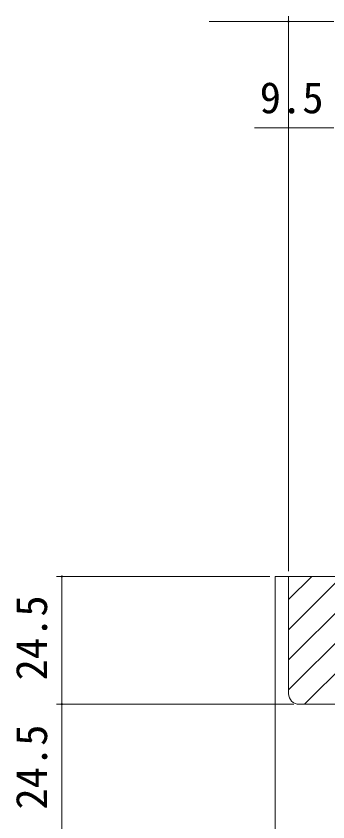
# Model space of a CAD drawing. Units: millimetres, scale not verified. Extents: x -1188 to -198, y -840 to 759.
# Drawn here: x -620.9 to -562.5, y 275.4 to 426.7 of the extents above; entities that cross this region are included whole.
import ezdxf
from ezdxf.enums import TextEntityAlignment as Align

# ---------------------------------------------------------------- set-up
doc = ezdxf.new("R2010")
doc.units = ezdxf.units.MM
doc.header["$LTSCALE"] = 4
for name, color, linetype, lineweight in [('0-3_YKK_D', 6, 'Continuous', 9), ('0-5_YKK_12', 2, 'Continuous', 9), ('0-6_YSS_K', 3, 'Continuous', 9)]:
    doc.layers.add(name, color=color, linetype=linetype, lineweight=lineweight)
doc.styles.add('ＭＳ ゴシック', font='')
doc.styles.get('ＭＳ ゴシック').set_extended_font_data('MS Gothic')

msp = doc.modelspace()

# ---------------------------------------------------------------- linework, layer by layer
at = {"layer": '0-3_YKK_D'}
for p, q in [((-569.867, 322.461), (-569.867, 426.66)), ((-569.867, 425.66), (-584.767, 425.66)), ((-561.367, 425.66), (-569.867, 425.66)), ((-561.367, 405.661), (-576.267, 405.661)), ((-573.367, 321.461), (-613.367, 321.461)), ((-573.367, 321.461), (-613.367, 321.461)), ((-612.367, 321.461), (-612.367, 297.461)), ((-612.367, 321.461), (-612.367, 297.461)), ((-568.867, 297.461), (-613.367, 297.461)), ((-568.867, 297.461), (-613.367, 297.461)), ((-568.867, 297.461), (-613.367, 297.461)), ((-612.367, 297.461), (-612.367, 272.961))]:
    msp.add_line(p, q, dxfattribs=at)
for centre, start, end in [((-569.867, 425.66), 0, 180), ((-569.867, 425.66), 180, 0), ((-612.367, 321.461), 90, 270), ((-612.367, 321.461), 90, 270), ((-612.367, 321.461), 270, 90), ((-612.367, 321.461), 270, 90), ((-612.367, 297.461), 90, 270), ((-612.367, 297.461), 90, 270), ((-612.367, 297.461), 90, 270), ((-612.367, 297.461), 270, 90), ((-612.367, 297.461), 270, 90), ((-612.367, 297.461), 270, 90)]:
    msp.add_arc(centre, 0.106, start, end, dxfattribs=at)
at = {"layer": '0-5_YKK_12'}
for p, q in [((-572.367, 321.461), (-416.367, 321.461)), ((-572.367, 147.346), (-572.367, 321.461))]:
    msp.add_line(p, q, dxfattribs=at)
at = {"layer": '0-6_YSS_K'}
for p, q in [((-569.867, 321.461), (-569.867, 299.461)), ((-544.867, 321.461), (-569.867, 321.461)), ((-569.867, 300.148), (-548.554, 321.461)), ((-569.867, 305.805), (-554.211, 321.461)), ((-569.867, 311.462), (-559.868, 321.461)), ((-569.867, 317.119), (-565.525, 321.461)), ((-566.897, 297.461), (-542.897, 321.461)), ((-567.867, 297.461), (-490.467, 297.461))]:
    msp.add_line(p, q, dxfattribs=at)
msp.add_arc((-567.867, 299.461), 2, 180, 269.99998, dxfattribs=at)

# ---------------------------------------------------------------- texts
at = {"layer": '0-3_YKK_D', "color": 4, "style": 'ＭＳ ゴシック'}
msp.add_text('9.5', height=5.865, dxfattribs=at).set_placement((-575.267, 406.661), align=Align.BOTTOM_LEFT)
for p in [(-613.367, 301.941), (-613.367, 301.941), (-613.367, 277.691)]:
    msp.add_text('24.5', height=5.865, rotation=90, dxfattribs=at).set_placement(p, align=Align.BOTTOM_LEFT)

doc.saveas('drawing.dxf')
